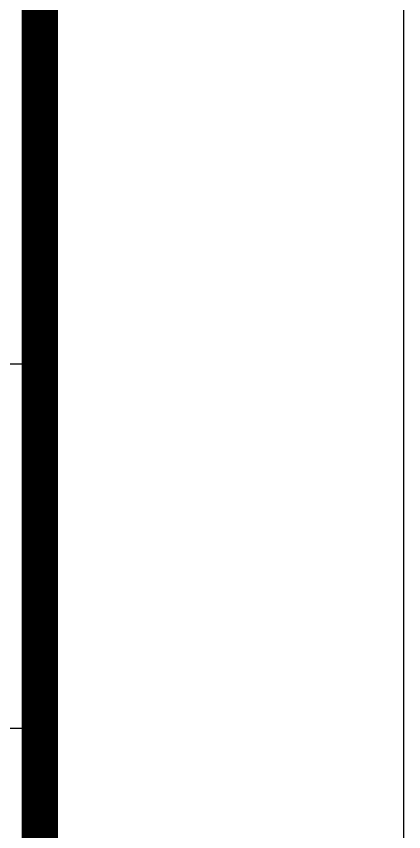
# Model space of a CAD drawing. Extents: x 2025205 to 2402328, y -557483 to 329036.
# Drawn here: x 2287531 to 2289127, y 80177 to 83536 of the extents above; entities that cross this region are included whole.
import ezdxf

# ---------------------------------------------------------------- set-up
doc = ezdxf.new("R2010")
doc.units = 0
doc.header["$LTSCALE"] = 1500
doc.header["$MEASUREMENT"] = 0
doc.layers.add('PUB_TITLE', color=4, linetype='Continuous')

msp = doc.modelspace()

# ---------------------------------------------------------------- linework, layer by layer
at = {"layer": 'PUB_TITLE'}
for p, q in [((2277127.3, 82103.5), (2287627.3, 82103.5)), ((2277127.3, 80603.5), (2287627.3, 80603.5))]:
    msp.add_line(p, q, dxfattribs=at)
at = {"layer": 'PUB_TITLE', "linetype": 'ByBlock'}
msp.add_lwpolyline([(2177677.3, 57653.5), (2289127.3, 57653.5), (2289127.3, 120653.5), (2177677.3, 120653.5)], close=True, dxfattribs=at)
at = {"layer": 'PUB_TITLE', "linetype": 'ByBlock', "const_width": 150}
msp.add_lwpolyline([(2181427.3, 59153.5), (2287627.3, 59153.5), (2287627.3, 119153.5), (2181427.3, 119153.5)], close=True, dxfattribs=at)
at = {"layer": 'PUB_TITLE', "const_width": 75}
msp.add_lwpolyline([(2277127.3, 88103.5), (2287627.3, 88103.5), (2287627.3, 77603.5), (2277127.3, 77603.5)], close=True, dxfattribs=at)

doc.saveas('drawing.dxf')
